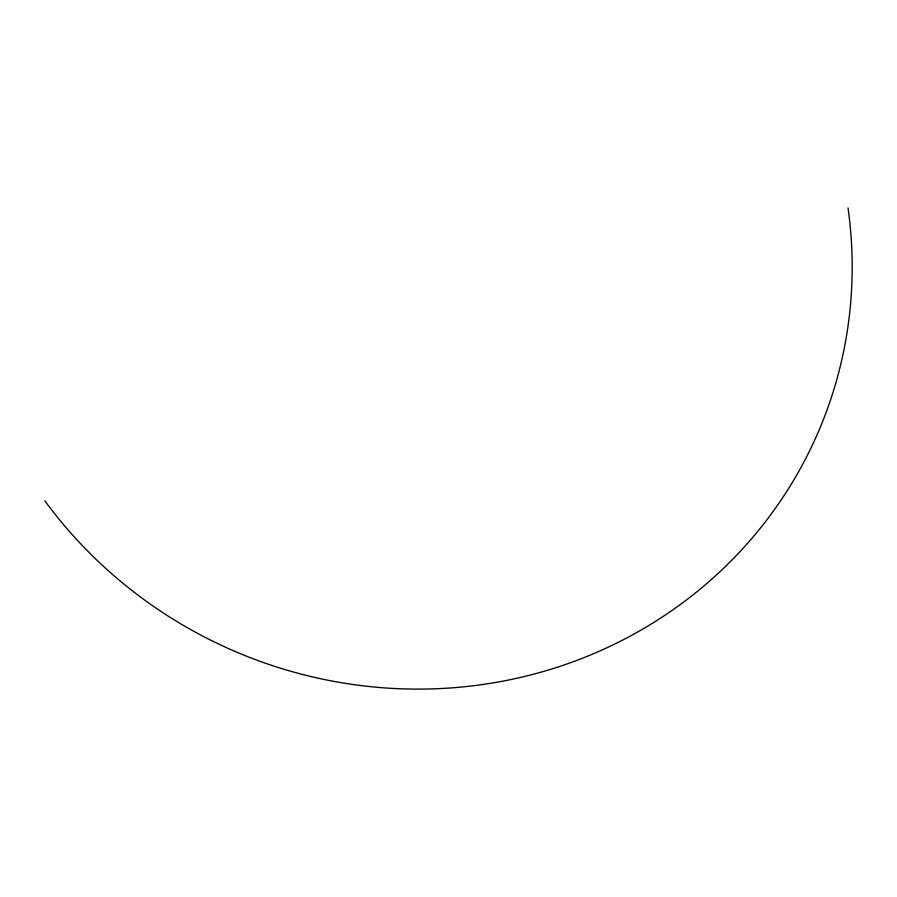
<?xml version="1.0" encoding="UTF-8"?>
<svg xmlns="http://www.w3.org/2000/svg" width="897" height="897" viewBox="0 0 897 897"><rect width="100%" height="100%" fill="white"/><g stroke="black" fill="none" stroke-linecap="round" stroke-linejoin="round"><path stroke-width="1.35" d="M848.013 207.925A448.724 431.345 21.8 0 1 572.544 661.975A448.724 431.345 21.8 0 1 44.85 500.862"/></g></svg>
